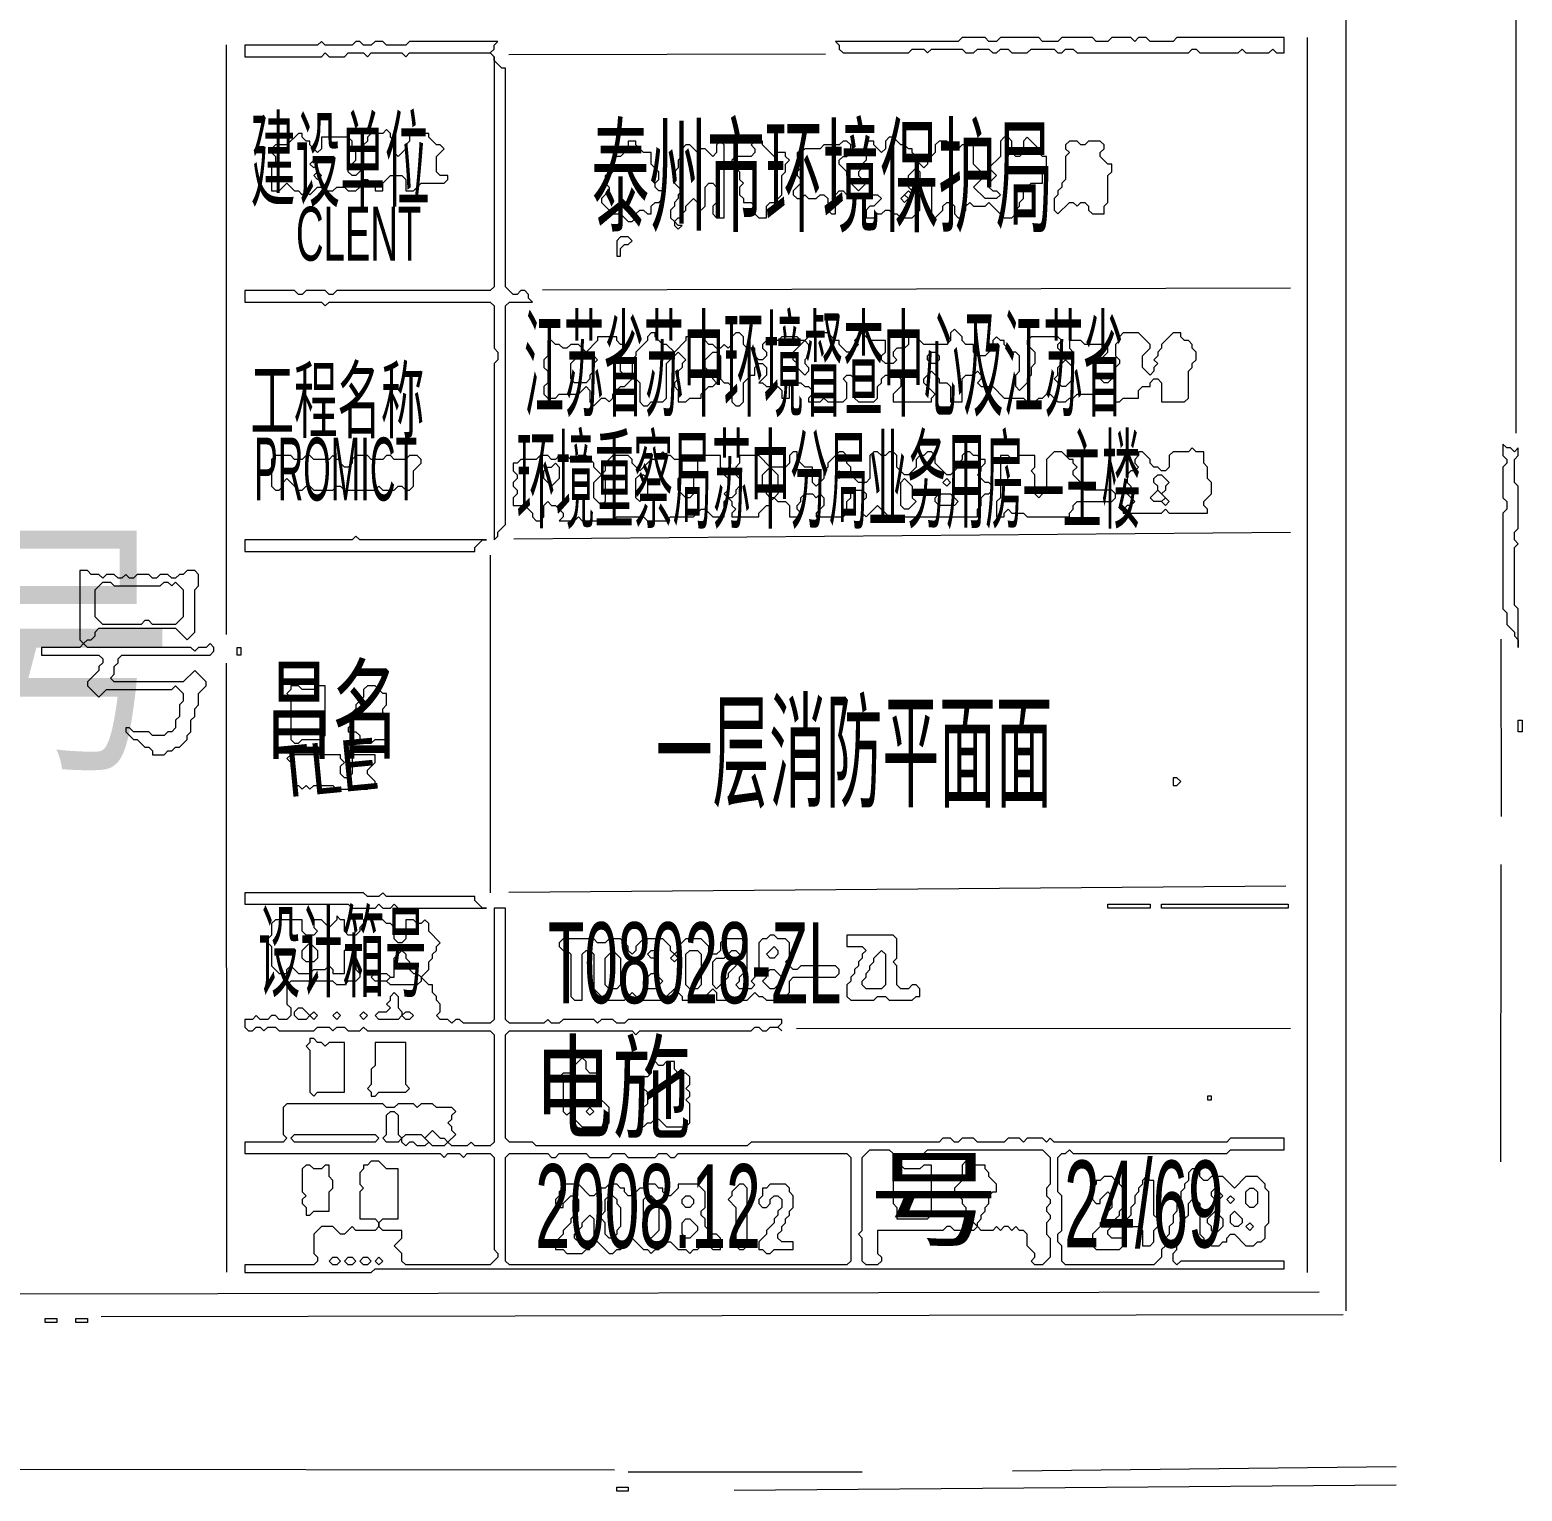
# Model space of a CAD drawing. Extents: x 20 to 3943, y 20 to 2783.
# Drawn here: x 3507 to 3896, y 29 to 410 of the extents above; entities that cross this region are included whole.
import ezdxf

# ---------------------------------------------------------------- set-up
doc = ezdxf.new("R2010")
doc.units = 0
for name, color, linetype, lineweight in [('OCR_TEXT', 6, 'Continuous', 0), ('TRACE_CURVE', 6, 'Continuous', 0), ('TRACE_STRAIGHT', 5, 'Continuous', 0), ('TRACE_TEXT_SYMBOL', 6, 'Continuous', 0)]:
    doc.layers.add(name, color=color, linetype=linetype, lineweight=lineweight)
doc.styles.add('wqy-unicode', font='wqy-unicode.lff')

msp = doc.modelspace()

# ---------------------------------------------------------------- linework, layer by layer
at = {"layer": 'TRACE_CURVE', "color": 6}
for points in [[(3583, 407), (3582, 406), (3563, 406), (3563, 403), (3583, 403), (3584, 404), (3585, 403), (3589, 403), (3590, 404), (3594, 404), (3595, 403), (3596, 404), (3604, 404), (3605, 403), (3606, 404), (3627, 404), (3628, 403), (3628, 343), (3627, 342), (3587, 342), (3586, 341), (3585, 341), (3584, 342), (3579, 342), (3578, 341), (3577, 341), (3576, 342), (3563, 342), (3563, 339), (3583, 339), (3584, 338), (3585, 339), (3627, 339), (3628, 338), (3628, 327), (3629, 326), (3629, 324), (3628, 323), (3628, 277), (3629, 278), (3629, 279), (3631, 281), (3631, 338), (3632, 339), (3638, 339), (3637, 340), (3637, 341), (3636, 342), (3635, 342), (3634, 341), (3633, 341), (3631, 343), (3631, 400), (3630, 400), (3628, 402), (3628, 403), (3627, 404), (3628, 405), (3628, 406), (3629, 407), (3606, 407), (3605, 406), (3600, 406), (3599, 407)], [(3599, 407), (3597, 407), (3596, 406), (3594, 406), (3593, 407), (3592, 407), (3591, 406), (3584, 406), (3583, 407)]]:
    msp.add_lwpolyline(points, dxfattribs=at)
at = {"layer": 'TRACE_STRAIGHT', "color": 5}
for p, q in [((3850, 627), (3850, 76)), ((3894.44, 304.88), (3894.46, 618.63)), ((3558.23, 252.38), (3558.26, 406.12)), ((3840, 408), (3840, 86)), ((3631.88, 403.55), (3714.38, 403.78)), ((3640.62, 342.18), (3835.62, 342.74)), ((3633.12, 277.29), (3835.61, 279)), ((3627, 273), (3627, 185)), ((3890.42, 251.13), (3890.57, 204.87)), ((3558.17, 244.88), (3558.25, 86.12)), ((3890.44, 114.87), (3890.56, 192.38)), ((3631.86, 185.2), (3834.38, 186.78)), ((3706.87, 149.63), (3835.63, 149.72)), ((3345.62, 80.18), (3843.13, 81)), ((3525.62, 74.51), (3849.37, 75.04)), ((3763.12, 34.34), (3863.13, 35.42)), ((3411.87, 34.74), (3659.38, 34.6)), ((3663, 34), (3724, 34)), ((3690.61, 29.25), (3863.14, 30.69))]:
    msp.add_line(p, q, dxfattribs=at)
at = {"layer": 'TRACE_TEXT_SYMBOL', "color": 6}
for points in [[(3750, 408), (3749, 407), (3717, 407), (3718, 406), (3718, 405), (3719, 404), (3736, 404), (3737, 405), (3740, 405), (3741, 404), (3742, 405), (3750, 405), (3751, 404), (3753, 404), (3754, 405), (3757, 405), (3758, 404), (3759, 404), (3760, 405), (3762, 405), (3763, 404), (3767, 404), (3768, 405), (3774, 405), (3775, 404), (3776, 404), (3777, 405), (3779, 405), (3780, 404), (3809, 404), (3810, 405), (3811, 405), (3812, 404), (3822, 404), (3823, 405), (3824, 404), (3830, 404), (3831, 405), (3832, 404), (3834, 404), (3834, 408), (3806, 408), (3805, 407), (3799, 407), (3798, 408), (3796, 408), (3795, 407), (3794, 408), (3789, 408), (3788, 407), (3785, 407), (3784, 408), (3776, 408), (3775, 407), (3771, 407), (3770, 408), (3760, 408), (3759, 407), (3757, 407), (3756, 408)], [(3663, 381), (3663, 379), (3661, 377), (3659, 377), (3659, 373), (3658, 372), (3657, 372), (3657, 370), (3658, 369), (3658, 368), (3656, 366), (3656, 365), (3659, 362), (3661, 362), (3663, 360), (3664, 360), (3665, 361), (3665, 362), (3666, 363), (3667, 363), (3668, 362), (3669, 362), (3669, 364), (3670, 365), (3671, 365), (3672, 366), (3672, 368), (3671, 368), (3670, 369), (3670, 370), (3671, 371), (3671, 373), (3669, 375), (3669, 378), (3667, 378), (3665, 380), (3665, 381)], [(3687, 381), (3686, 380), (3686, 378), (3685, 377), (3683, 379), (3682, 379), (3681, 378), (3679, 380), (3678, 380), (3677, 379), (3677, 377), (3676, 376), (3676, 374), (3675, 373), (3675, 370), (3677, 368), (3676, 367), (3676, 366), (3675, 365), (3675, 364), (3674, 363), (3674, 361), (3675, 360), (3675, 359), (3676, 358), (3677, 359), (3676, 359), (3675, 360), (3676, 361), (3677, 361), (3677, 362), (3678, 363), (3678, 364), (3680, 366), (3681, 365), (3681, 364), (3682, 363), (3683, 364), (3683, 369), (3684, 370), (3685, 370), (3686, 369), (3686, 365), (3685, 364), (3685, 362), (3686, 361), (3688, 361), (3688, 380)], [(3696, 381), (3695, 380), (3696, 379), (3696, 378), (3695, 377), (3691, 377), (3690, 376), (3690, 375), (3692, 373), (3692, 371), (3693, 370), (3692, 369), (3692, 367), (3693, 366), (3693, 365), (3695, 365), (3696, 364), (3696, 362), (3697, 361), (3699, 361), (3699, 364), (3700, 365), (3701, 365), (3703, 367), (3703, 372), (3704, 373), (3704, 375), (3705, 376), (3704, 377), (3704, 378), (3702, 378), (3701, 377), (3698, 380), (3698, 381)], [(3778, 381), (3777, 380), (3777, 379), (3778, 378), (3777, 377), (3777, 371), (3776, 370), (3776, 369), (3775, 368), (3775, 367), (3774, 366), (3774, 363), (3775, 362), (3778, 365), (3779, 365), (3780, 364), (3781, 365), (3782, 365), (3783, 364), (3783, 363), (3784, 362), (3787, 362), (3787, 364), (3788, 365), (3788, 372), (3789, 373), (3789, 375), (3788, 375), (3786, 377), (3786, 378), (3787, 379), (3787, 380), (3786, 381), (3783, 381), (3782, 380), (3781, 380), (3780, 381)], [(3580, 375), (3581, 376), (3582, 375), (3581, 374)], [(3581, 372), (3582, 373), (3583, 372), (3582, 371)], [(3734, 366), (3735, 367), (3736, 366), (3735, 365)], [(3735, 367), (3736, 368), (3737, 367), (3736, 366)], [(3661, 356), (3660, 355), (3660, 351), (3661, 351), (3661, 353), (3662, 354), (3663, 354), (3664, 355), (3663, 356)], [(3709, 329), (3710, 328), (3710, 325), (3709, 324), (3709, 323), (3710, 322), (3710, 321), (3709, 320), (3707, 322), (3707, 323), (3706, 324), (3706, 326)], [(3651, 325), (3652, 326), (3653, 325), (3654, 325), (3655, 324), (3654, 323), (3654, 321), (3653, 320), (3653, 319), (3652, 318), (3649, 318), (3648, 319), (3648, 323), (3650, 325)], [(3685, 326), (3686, 326), (3687, 325), (3687, 319), (3686, 318), (3685, 319), (3685, 320), (3683, 322), (3683, 324)], [(3741, 325), (3742, 326), (3743, 326), (3744, 325), (3744, 324), (3743, 323), (3742, 323), (3741, 324)], [(3777, 324), (3779, 322), (3779, 319), (3777, 317), (3776, 317), (3774, 319), (3775, 320), (3775, 322)], [(3774, 300), (3772, 298), (3772, 291), (3771, 290), (3771, 289), (3770, 288), (3769, 289), (3769, 294), (3768, 295), (3769, 296), (3769, 299), (3765, 299), (3764, 298), (3763, 298), (3762, 299), (3760, 299), (3760, 288), (3759, 287), (3759, 283), (3761, 283), (3761, 284), (3762, 285), (3763, 284), (3766, 284), (3767, 283), (3778, 283), (3778, 284), (3779, 285), (3779, 286), (3780, 287), (3789, 287), (3790, 288), (3790, 289), (3789, 290), (3782, 290), (3781, 291), (3781, 292), (3779, 294), (3779, 295), (3780, 296), (3779, 297), (3779, 298), (3778, 298), (3776, 300)], [(3810, 301), (3809, 300), (3805, 300), (3804, 299), (3804, 296), (3803, 295), (3802, 295), (3801, 296), (3800, 296), (3799, 297), (3799, 298), (3797, 300), (3796, 300), (3796, 299), (3795, 298), (3795, 297), (3796, 296), (3795, 295), (3794, 295), (3793, 294), (3793, 292), (3794, 291), (3794, 290), (3793, 289), (3795, 287), (3794, 286), (3793, 286), (3792, 285), (3792, 284), (3802, 284), (3803, 285), (3804, 284), (3814, 284), (3814, 285), (3813, 286), (3813, 287), (3815, 289), (3815, 292), (3814, 293), (3814, 296), (3813, 297), (3813, 300), (3811, 300)], [(3891, 302), (3891, 299), (3892, 298), (3892, 297), (3891, 296), (3891, 288), (3892, 287), (3892, 285), (3891, 284), (3891, 259), (3892, 258), (3892, 255), (3894, 253), (3894, 252), (3895, 251), (3895, 249), (3895, 259), (3894, 260), (3894, 275), (3895, 276), (3894, 277), (3894, 279), (3895, 280), (3895, 291), (3894, 292), (3894, 298), (3895, 299), (3895, 301), (3894, 300), (3893, 301), (3892, 301)], [(3571, 299), (3570, 298), (3570, 291), (3571, 290), (3572, 290), (3573, 291), (3573, 292), (3574, 293), (3577, 290), (3578, 290), (3579, 291), (3580, 291), (3581, 290), (3586, 290), (3587, 291), (3588, 291), (3589, 290), (3597, 290), (3598, 291), (3599, 290), (3602, 290), (3603, 291), (3604, 291), (3605, 290), (3606, 290), (3607, 291), (3607, 295), (3609, 297), (3609, 298), (3608, 299), (3606, 299), (3605, 298), (3602, 298), (3601, 299), (3600, 299), (3599, 298), (3596, 298), (3595, 299), (3592, 299), (3591, 298), (3591, 297), (3590, 296), (3589, 296), (3588, 297), (3588, 298), (3587, 298), (3586, 299), (3585, 298), (3581, 298), (3580, 299), (3579, 299), (3578, 298), (3576, 298), (3575, 299)], [(3643, 296), (3644, 297), (3645, 296), (3645, 293), (3643, 291), (3641, 293), (3641, 295), (3642, 296)], [(3700, 296), (3702, 294), (3702, 289), (3701, 288), (3700, 288), (3699, 289), (3699, 290), (3698, 291), (3698, 294)], [(3656, 294), (3657, 293), (3657, 287), (3656, 286), (3654, 288), (3654, 292)], [(3665, 293), (3666, 294), (3667, 294), (3668, 293), (3668, 289), (3666, 287), (3665, 288)], [(3717, 294), (3718, 295), (3719, 294), (3718, 293)], [(3734, 292), (3735, 293), (3737, 291), (3737, 288), (3738, 287), (3736, 285), (3735, 285), (3734, 286)], [(3745, 292), (3746, 293), (3747, 292), (3746, 291)], [(3800, 293), (3801, 294), (3802, 294), (3804, 292), (3803, 291), (3803, 290), (3802, 289), (3801, 290), (3801, 291), (3800, 292)], [(3743, 288), (3744, 289), (3747, 289), (3749, 287), (3748, 286), (3744, 286), (3743, 287)], [(3801, 290), (3803, 288), (3802, 287), (3800, 287), (3799, 288)], [(3802, 287), (3803, 288), (3804, 287), (3803, 286)], [(3592, 278), (3591, 277), (3563, 277), (3563, 274), (3623, 274), (3623, 275), (3625, 277), (3626, 277), (3593, 277)], [(3526, 266), (3528, 266), (3529, 265), (3541, 265), (3542, 266), (3543, 266), (3544, 265), (3545, 266), (3547, 264), (3547, 257), (3545, 255), (3539, 255), (3538, 256), (3537, 256), (3536, 255), (3526, 255), (3524, 257), (3524, 264)], [(3561, 249), (3562, 249), (3562, 247), (3561, 247)], [(3575, 239), (3575, 238), (3574, 237), (3575, 236), (3575, 225), (3576, 224), (3577, 224), (3578, 225), (3583, 225), (3584, 226), (3584, 239), (3582, 239), (3581, 238), (3578, 238), (3577, 239)], [(3595, 239), (3594, 238), (3594, 236), (3592, 234), (3592, 233), (3591, 232), (3592, 231), (3591, 230), (3591, 229), (3590, 228), (3590, 227), (3592, 227), (3593, 226), (3593, 225), (3594, 224), (3596, 224), (3597, 225), (3600, 225), (3600, 231), (3599, 232), (3599, 233), (3600, 234), (3600, 237), (3599, 237), (3597, 239)], [(3895, 230), (3896, 230), (3896, 227), (3895, 227)], [(3575, 221), (3574, 220), (3575, 219), (3575, 218), (3576, 217), (3576, 213), (3577, 213), (3578, 212), (3579, 213), (3580, 212), (3581, 213), (3586, 213), (3587, 212), (3595, 212), (3596, 213), (3597, 213), (3597, 214), (3595, 216), (3595, 217), (3597, 219), (3597, 221), (3591, 221), (3591, 216), (3590, 215), (3589, 215), (3588, 216), (3588, 218), (3589, 219), (3588, 220), (3588, 221)], [(3805, 215), (3805, 213), (3806, 213), (3807, 214), (3806, 215)], [(3563, 185), (3563, 182), (3590, 182), (3591, 181), (3597, 181), (3598, 182), (3599, 181), (3601, 181), (3602, 182), (3603, 181), (3626, 181), (3625, 181), (3623, 183), (3623, 184), (3600, 184), (3599, 185), (3598, 184), (3595, 184), (3594, 185)], [(3788, 182), (3799, 182), (3799, 181), (3788, 181)], [(3802, 182), (3835, 182), (3835, 181), (3802, 181)], [(3580, 172), (3582, 170), (3582, 168), (3581, 167), (3579, 167), (3578, 168), (3578, 170)], [(3720, 174), (3720, 171), (3724, 171), (3725, 170), (3724, 169), (3724, 168), (3723, 167), (3723, 166), (3722, 165), (3722, 164), (3721, 163), (3721, 162), (3720, 161), (3720, 158), (3721, 157), (3727, 157), (3728, 158), (3730, 158), (3731, 157), (3737, 157), (3738, 158), (3739, 158), (3739, 160), (3738, 161), (3737, 161), (3736, 160), (3734, 160), (3733, 161), (3733, 166), (3732, 167), (3733, 168), (3733, 173), (3732, 174)], [(3604, 170), (3605, 169), (3605, 168), (3606, 167), (3606, 165), (3607, 164), (3608, 164), (3609, 163), (3609, 162), (3608, 161), (3601, 161), (3600, 162), (3601, 163), (3602, 163), (3602, 168)], [(3659, 170), (3661, 168), (3661, 161), (3660, 160), (3658, 160), (3657, 161), (3657, 168)], [(3668, 169), (3669, 170), (3670, 170), (3671, 169), (3670, 168), (3669, 168)], [(3674, 168), (3675, 169), (3676, 168), (3675, 167)], [(3678, 169), (3679, 170), (3681, 170), (3682, 169), (3682, 161), (3681, 160), (3679, 160), (3678, 161)], [(3690, 170), (3691, 170), (3692, 169), (3692, 168), (3691, 167), (3691, 166), (3689, 164), (3689, 163), (3686, 160), (3685, 161), (3685, 167), (3686, 168), (3688, 168)], [(3701, 171), (3702, 170), (3702, 169), (3701, 168), (3700, 168), (3699, 169)], [(3729, 170), (3730, 169), (3730, 161), (3729, 160), (3725, 160), (3724, 161), (3724, 162), (3725, 163), (3725, 164), (3726, 165), (3726, 166), (3727, 167), (3727, 168)], [(3596, 163), (3597, 164), (3600, 164), (3601, 163), (3600, 162), (3597, 162)], [(3669, 164), (3670, 164), (3672, 162), (3670, 160), (3668, 160), (3667, 161), (3667, 162)], [(3699, 164), (3700, 165), (3701, 165), (3703, 163), (3703, 162), (3701, 160), (3700, 160), (3698, 162), (3699, 163)], [(3601, 158), (3602, 159), (3603, 158), (3603, 155), (3604, 154), (3604, 153), (3603, 152), (3598, 152), (3597, 153), (3598, 154), (3600, 154), (3601, 155), (3600, 156), (3601, 157)], [(3576, 154), (3577, 155), (3578, 155), (3580, 153), (3579, 152), (3577, 152), (3576, 153)], [(3580, 153), (3581, 154), (3582, 153), (3581, 152)], [(3586, 153), (3587, 154), (3588, 153), (3587, 152)], [(3593, 153), (3594, 154), (3595, 153), (3594, 152)], [(3604, 153), (3605, 154), (3606, 154), (3607, 153), (3606, 152), (3605, 152)], [(3580, 147), (3580, 146), (3579, 145), (3580, 144), (3580, 133), (3581, 132), (3582, 133), (3589, 133), (3589, 146), (3585, 146), (3584, 145), (3583, 146), (3582, 146), (3581, 147)], [(3597, 146), (3597, 140), (3596, 139), (3596, 135), (3595, 134), (3596, 133), (3596, 132), (3597, 132), (3598, 133), (3605, 133), (3606, 134), (3605, 135), (3605, 146)], [(3651, 142), (3649, 140), (3649, 139), (3648, 138), (3646, 138), (3645, 137), (3646, 136), (3646, 128), (3647, 127), (3648, 128), (3649, 127), (3649, 126), (3651, 124), (3657, 124), (3658, 125), (3658, 129), (3655, 132), (3655, 133), (3656, 134), (3656, 137), (3655, 138), (3653, 138), (3652, 139), (3652, 141)], [(3669, 141), (3669, 138), (3668, 137), (3667, 137), (3667, 134), (3668, 133), (3668, 130), (3667, 129), (3667, 128), (3666, 127), (3666, 125), (3667, 124), (3668, 125), (3669, 125), (3670, 126), (3671, 126), (3673, 124), (3678, 124), (3679, 125), (3679, 130), (3678, 131), (3679, 132), (3679, 133), (3678, 134), (3679, 135), (3679, 137), (3678, 138), (3676, 138), (3675, 139), (3675, 141), (3673, 141), (3672, 140), (3671, 140), (3670, 141)], [(3652, 128), (3653, 129), (3654, 128), (3653, 127)], [(3814, 132), (3814, 131), (3815, 131), (3815, 132)], [(3600, 127), (3601, 128), (3602, 128), (3603, 127), (3603, 122), (3604, 121), (3603, 120), (3600, 120), (3599, 121), (3600, 122)], [(3575, 121), (3576, 122), (3597, 122), (3598, 121), (3597, 120), (3576, 120)], [(3604, 121), (3605, 122), (3609, 122), (3611, 120), (3610, 119), (3608, 119), (3607, 120), (3606, 120), (3605, 119), (3604, 120)], [(3612, 123), (3614, 121), (3615, 121), (3616, 120), (3615, 119), (3612, 119), (3610, 121)], [(3631, 116), (3632, 117), (3642, 117), (3643, 116), (3644, 116), (3645, 117), (3652, 117), (3653, 116), (3658, 116), (3659, 117), (3662, 117), (3663, 116), (3670, 116), (3671, 117), (3673, 117), (3674, 116), (3675, 116), (3676, 117), (3720, 117), (3721, 116), (3721, 89), (3720, 88), (3632, 88), (3631, 89)], [(3579, 114), (3578, 113), (3578, 107), (3579, 106), (3578, 105), (3578, 104), (3579, 103), (3579, 101), (3580, 101), (3581, 102), (3585, 102), (3585, 107), (3586, 108), (3586, 110), (3585, 111), (3585, 114), (3584, 114), (3583, 113), (3581, 113), (3580, 114)], [(3733, 114), (3732, 113), (3732, 104), (3733, 103), (3733, 100), (3741, 100), (3742, 101), (3742, 114), (3740, 114), (3739, 113), (3735, 113), (3734, 114)], [(3692, 109), (3690, 107), (3690, 106), (3689, 105), (3691, 103), (3691, 93), (3692, 92), (3693, 92), (3694, 93), (3694, 108), (3693, 109)], [(3700, 109), (3699, 108), (3698, 108), (3698, 106), (3697, 105), (3697, 104), (3698, 103), (3699, 103), (3700, 104), (3700, 105), (3701, 106), (3702, 106), (3703, 105), (3703, 103), (3702, 102), (3702, 101), (3701, 100), (3701, 99), (3699, 97), (3699, 96), (3697, 94), (3697, 92), (3698, 92), (3699, 91), (3700, 91), (3701, 92), (3706, 92), (3706, 94), (3703, 94), (3702, 95), (3702, 96), (3703, 97), (3703, 98), (3704, 99), (3704, 100), (3705, 101), (3705, 102), (3706, 103), (3706, 106), (3705, 107), (3705, 108), (3704, 109)], [(3787, 111), (3786, 110), (3785, 110), (3785, 109), (3784, 108), (3784, 105), (3785, 104), (3786, 104), (3786, 105), (3788, 107), (3789, 106), (3789, 103), (3787, 101), (3787, 100), (3786, 99), (3786, 98), (3784, 96), (3784, 93), (3785, 92), (3791, 92), (3792, 93), (3792, 95), (3789, 95), (3788, 96), (3788, 97), (3790, 99), (3790, 100), (3791, 101), (3791, 102), (3792, 103), (3792, 108), (3791, 109), (3791, 110), (3790, 110), (3789, 111)], [(3798, 111), (3797, 110), (3797, 109), (3796, 108), (3796, 107), (3795, 106), (3795, 104), (3794, 103), (3794, 101), (3793, 100), (3793, 98), (3796, 98), (3797, 97), (3797, 93), (3799, 93), (3800, 94), (3800, 97), (3802, 99), (3802, 100), (3801, 100), (3800, 101), (3800, 110), (3799, 110)], [(3657, 105), (3658, 106), (3659, 106), (3660, 105), (3660, 104), (3661, 103), (3661, 98), (3660, 97), (3660, 96), (3659, 95), (3658, 95), (3657, 96), (3657, 99), (3656, 100), (3656, 101), (3657, 102)], [(3667, 105), (3668, 106), (3669, 106), (3671, 104), (3671, 97), (3669, 95), (3668, 95), (3667, 96)], [(3677, 105), (3678, 106), (3679, 106), (3680, 105), (3680, 104), (3679, 103), (3678, 103), (3677, 104)], [(3815, 107), (3816, 108), (3818, 106), (3817, 105), (3816, 105), (3815, 106)], [(3819, 105), (3820, 106), (3821, 105), (3820, 104)], [(3824, 107), (3825, 108), (3826, 108), (3827, 107), (3827, 104), (3826, 103), (3825, 103), (3824, 104)], [(3816, 102), (3818, 100), (3818, 98), (3816, 96), (3815, 97), (3815, 98), (3814, 99), (3814, 100)], [(3820, 101), (3821, 102), (3823, 100), (3823, 99), (3822, 98), (3821, 98), (3820, 99)], [(3653, 101), (3654, 100), (3654, 95), (3653, 94), (3650, 94), (3649, 95), (3649, 96), (3651, 98), (3651, 99)], [(3677, 99), (3678, 100), (3679, 100), (3681, 98), (3681, 97), (3679, 95), (3678, 95), (3677, 96)], [(3824, 98), (3825, 99), (3826, 98), (3825, 97)], [(3585, 89), (3586, 90), (3587, 90), (3588, 89), (3587, 88), (3586, 88)], [(3589, 89), (3590, 90), (3591, 90), (3592, 89), (3591, 88), (3590, 88)], [(3593, 89), (3594, 90), (3595, 90), (3596, 89), (3595, 88), (3594, 88)], [(3597, 89), (3598, 90), (3599, 89), (3598, 88)], [(3511, 74), (3514, 74), (3514, 73), (3511, 73)], [(3519, 74), (3522, 74), (3522, 73), (3519, 73)], [(3660, 30), (3663, 30), (3663, 29), (3660, 29)]]:
    msp.add_lwpolyline(points, close=True, dxfattribs=at)
for points in [[(3600, 384), (3599, 383), (3596, 383), (3595, 382), (3595, 381), (3594, 380), (3594, 374), (3592, 372), (3591, 372), (3590, 373), (3590, 374), (3592, 376), (3592, 378), (3591, 379), (3591, 381), (3590, 382), (3583, 382), (3583, 379), (3582, 378), (3580, 380), (3580, 381), (3579, 381), (3578, 382), (3578, 383), (3577, 383), (3574, 380), (3571, 380), (3570, 379), (3570, 378), (3571, 377), (3571, 375), (3570, 374), (3570, 368), (3572, 368), (3574, 370), (3576, 368), (3577, 368), (3578, 367), (3579, 368), (3580, 367), (3582, 369), (3583, 369), (3584, 368), (3586, 368), (3587, 369), (3589, 369), (3590, 368), (3592, 368), (3593, 369), (3593, 370), (3594, 371), (3595, 371), (3597, 369), (3597, 368), (3599, 368), (3599, 370), (3601, 372), (3604, 372), (3605, 371), (3605, 368), (3607, 368), (3609, 370), (3615, 370), (3616, 371)], [(3616, 371), (3616, 372), (3614, 372), (3613, 373), (3613, 377), (3615, 379), (3614, 380), (3613, 380), (3611, 382), (3611, 383), (3609, 383), (3608, 384), (3607, 384), (3606, 383), (3606, 381), (3605, 380), (3605, 379), (3603, 377), (3602, 378), (3602, 381), (3601, 382), (3601, 383), (3600, 384)], [(3731, 382), (3730, 381), (3730, 379), (3729, 378), (3727, 380), (3727, 381), (3725, 381), (3725, 376), (3724, 375), (3724, 374), (3723, 373), (3723, 372), (3725, 370), (3723, 368), (3721, 370), (3721, 371), (3720, 372), (3720, 373), (3718, 375), (3718, 376), (3719, 377), (3720, 377), (3721, 378), (3721, 380), (3720, 381), (3719, 381), (3718, 380), (3714, 380), (3713, 379), (3709, 379), (3708, 378), (3707, 378), (3707, 377), (3708, 376), (3708, 374), (3707, 373), (3707, 372), (3708, 371), (3708, 370), (3706, 368), (3706, 367), (3707, 366), (3708, 366), (3709, 367), (3710, 366), (3712, 366), (3713, 367), (3714, 367), (3715, 366), (3715, 363), (3716, 362), (3717, 362), (3717, 367), (3718, 368), (3719, 368), (3720, 367), (3722, 367), (3723, 366), (3725, 366), (3726, 367), (3728, 367), (3729, 366), (3727, 364), (3726, 364)], [(3726, 364), (3725, 363), (3725, 361), (3727, 361), (3728, 362), (3729, 362), (3730, 363), (3731, 363), (3732, 362), (3733, 362), (3734, 361), (3737, 361), (3739, 363), (3739, 367), (3738, 368), (3737, 368), (3736, 369), (3736, 372), (3738, 374), (3739, 373), (3739, 371), (3741, 371), (3742, 370), (3742, 362), (3743, 361), (3745, 363), (3745, 364), (3746, 365), (3747, 365), (3748, 364), (3748, 362), (3749, 361), (3750, 361), (3750, 362), (3751, 363), (3751, 364), (3752, 365), (3753, 364), (3756, 364), (3757, 365), (3761, 361), (3763, 361), (3764, 362), (3764, 363), (3765, 364), (3765, 365), (3766, 366), (3766, 368), (3768, 370), (3771, 370), (3771, 373), (3772, 374), (3772, 377), (3771, 377), (3770, 378), (3770, 379), (3767, 382), (3766, 381), (3766, 378), (3765, 377), (3764, 377), (3763, 378), (3763, 381), (3762, 382)], [(3762, 382), (3761, 382), (3760, 381), (3760, 377), (3757, 374), (3759, 372), (3757, 370), (3757, 369), (3758, 368), (3759, 368), (3760, 367), (3759, 366), (3756, 366), (3753, 369), (3755, 371), (3755, 373), (3753, 375), (3753, 380), (3750, 380), (3749, 379), (3748, 380), (3747, 380), (3746, 381), (3744, 381), (3743, 380), (3743, 378), (3741, 376), (3741, 375), (3740, 374), (3738, 376), (3738, 377), (3737, 378), (3737, 379), (3736, 379), (3735, 380), (3734, 380), (3732, 382), (3731, 382)], [(3682, 331), (3681, 330), (3678, 330), (3678, 329), (3675, 326), (3673, 328), (3672, 328), (3670, 330), (3670, 331), (3669, 331), (3668, 330), (3668, 329), (3665, 326), (3665, 325), (3664, 324), (3664, 320), (3663, 319), (3661, 321), (3661, 325), (3662, 326), (3662, 328), (3661, 328), (3660, 329), (3660, 330), (3655, 330), (3655, 329), (3652, 326), (3650, 328), (3648, 328), (3647, 327), (3646, 327), (3645, 328), (3644, 328), (3643, 329), (3642, 329), (3642, 325), (3641, 324), (3641, 322), (3642, 321), (3642, 318), (3641, 317), (3641, 315), (3642, 314), (3644, 314), (3645, 315), (3650, 315), (3652, 317), (3653, 316), (3653, 313), (3654, 312), (3656, 314), (3657, 314), (3658, 313), (3659, 314), (3659, 315), (3661, 317), (3662, 317), (3664, 319), (3665, 319), (3666, 318), (3666, 313), (3667, 312), (3668, 312), (3669, 313)], [(3748, 332), (3747, 331), (3747, 329), (3746, 328), (3740, 328), (3738, 330), (3738, 331), (3736, 331), (3736, 328), (3735, 327), (3733, 327), (3732, 326), (3732, 325), (3733, 324), (3732, 323), (3730, 323), (3729, 324), (3729, 325), (3730, 326), (3730, 329), (3726, 329), (3724, 331), (3722, 329), (3723, 328), (3721, 326), (3720, 326), (3718, 328), (3718, 329), (3717, 329), (3715, 331), (3714, 331), (3713, 330), (3712, 330), (3711, 331), (3709, 329), (3708, 329), (3707, 330), (3703, 330), (3702, 329), (3699, 329), (3698, 328), (3698, 327), (3699, 326), (3699, 325), (3698, 324), (3697, 324), (3696, 325), (3696, 327), (3694, 327), (3693, 328), (3693, 330), (3692, 331), (3691, 331), (3690, 330), (3690, 328), (3689, 327), (3688, 328), (3687, 327), (3686, 327), (3685, 328), (3684, 328), (3683, 329), (3683, 330), (3682, 331)], [(3767, 318), (3765, 316), (3764, 317), (3764, 320), (3765, 321), (3765, 325), (3764, 326), (3763, 326), (3761, 328), (3761, 329), (3760, 329), (3759, 330), (3758, 329), (3758, 327), (3756, 325), (3754, 325), (3753, 326), (3753, 328), (3751, 328), (3750, 329), (3750, 330), (3748, 332)], [(3809, 314), (3809, 321), (3810, 322), (3810, 323), (3811, 324), (3811, 326), (3810, 327), (3810, 328), (3809, 329), (3808, 329), (3807, 330), (3807, 331), (3805, 331), (3802, 328), (3802, 327), (3801, 326), (3801, 325), (3800, 324), (3801, 323), (3800, 322), (3800, 321), (3799, 320), (3797, 322), (3797, 325), (3799, 327), (3799, 328), (3796, 331), (3792, 331), (3791, 330), (3791, 329), (3790, 328), (3790, 325), (3791, 324), (3791, 323), (3790, 322), (3790, 320), (3788, 318), (3787, 318), (3785, 320), (3785, 323), (3788, 326), (3788, 327), (3787, 328), (3782, 328), (3781, 329), (3778, 329), (3778, 327), (3779, 326), (3777, 324), (3776, 325), (3776, 326), (3775, 327), (3775, 328), (3776, 329), (3775, 330), (3768, 330), (3767, 329), (3767, 328), (3769, 326), (3769, 323), (3768, 322), (3768, 320), (3767, 319), (3767, 318)], [(3669, 313), (3672, 313), (3673, 314), (3673, 323), (3676, 326), (3678, 324), (3677, 323), (3677, 322), (3676, 321), (3676, 319), (3675, 318), (3675, 317), (3676, 316), (3676, 313), (3678, 313), (3679, 314), (3682, 314), (3682, 315), (3684, 317), (3685, 317), (3687, 319), (3688, 318), (3689, 318), (3690, 317), (3690, 313), (3691, 312), (3692, 312), (3693, 313), (3693, 318), (3695, 320), (3696, 320), (3696, 322), (3697, 323), (3698, 323), (3699, 322), (3699, 320), (3697, 318), (3698, 318), (3699, 317), (3702, 317), (3703, 316), (3703, 314), (3705, 314), (3705, 317), (3706, 318), (3708, 318), (3709, 317), (3710, 317), (3711, 316), (3711, 315), (3710, 314), (3710, 313), (3713, 313), (3714, 314), (3715, 313), (3719, 313), (3720, 314), (3720, 318), (3719, 319), (3720, 320), (3721, 320), (3722, 319), (3722, 314), (3723, 313)], [(3723, 313), (3727, 313), (3728, 314), (3728, 317), (3729, 318), (3729, 319), (3730, 320), (3733, 320), (3734, 319), (3734, 317), (3732, 315), (3732, 313), (3742, 313), (3742, 314), (3743, 315), (3740, 318), (3740, 319), (3742, 321), (3744, 319), (3744, 318), (3746, 318), (3747, 317), (3747, 313), (3750, 313), (3750, 319), (3751, 320), (3753, 320), (3754, 321), (3755, 320), (3755, 319), (3754, 318), (3755, 317), (3758, 317), (3761, 314), (3766, 314), (3767, 313), (3769, 313), (3770, 314), (3771, 314), (3772, 315), (3773, 315), (3775, 313), (3777, 313), (3778, 314), (3779, 314), (3780, 315), (3784, 315), (3785, 316), (3789, 316), (3790, 315), (3790, 313), (3791, 313), (3792, 314), (3796, 314), (3796, 316), (3797, 317), (3799, 317), (3799, 318), (3800, 319), (3801, 319), (3802, 318), (3802, 313), (3808, 313), (3809, 314)], [(3672, 300), (3670, 298), (3669, 298), (3666, 295), (3664, 297), (3664, 298), (3663, 299), (3659, 299), (3657, 297), (3657, 295), (3656, 294), (3654, 296), (3654, 297), (3652, 299), (3650, 299), (3649, 298), (3648, 298), (3647, 299), (3645, 299), (3644, 298), (3643, 298), (3642, 299), (3640, 299), (3639, 298), (3635, 298), (3634, 297), (3633, 297), (3633, 295), (3634, 294), (3634, 293), (3633, 292), (3633, 291), (3634, 290), (3634, 289), (3633, 288), (3633, 286), (3636, 286), (3638, 284), (3638, 283), (3639, 282), (3640, 282), (3641, 283), (3641, 286), (3642, 287), (3643, 286), (3644, 286), (3646, 284), (3646, 283), (3645, 282), (3649, 282), (3650, 283), (3651, 282), (3659, 282), (3660, 283), (3667, 283), (3668, 282), (3673, 282), (3674, 283), (3680, 283), (3682, 285), (3683, 285), (3685, 283), (3688, 283), (3688, 287)], [(3689, 288), (3688, 289), (3689, 290), (3689, 293), (3688, 294), (3688, 295), (3687, 296), (3687, 299), (3681, 299), (3681, 294), (3680, 293), (3680, 289), (3679, 288), (3678, 288), (3676, 290), (3676, 293), (3677, 294), (3677, 298), (3675, 298), (3674, 299), (3673, 299), (3672, 300)], [(3688, 287), (3689, 288), (3690, 287), (3690, 286), (3691, 285), (3690, 284), (3690, 283), (3697, 283), (3697, 284), (3699, 286), (3700, 286), (3700, 287), (3701, 288), (3702, 287), (3704, 287), (3705, 286), (3705, 283), (3708, 283), (3708, 284), (3707, 285), (3707, 286), (3708, 287), (3708, 288), (3709, 289), (3711, 289), (3712, 288), (3713, 289), (3714, 288), (3714, 286), (3712, 284), (3712, 283), (3719, 283), (3720, 284), (3720, 287), (3721, 288), (3721, 289), (3722, 290), (3724, 290), (3725, 289), (3725, 288), (3724, 287), (3724, 284), (3725, 283), (3728, 286), (3731, 283), (3754, 283), (3754, 285), (3755, 286), (3755, 288), (3756, 289), (3757, 289), (3758, 290), (3758, 291), (3757, 292), (3756, 292), (3754, 294), (3755, 295), (3755, 296), (3756, 297), (3756, 298), (3755, 298), (3754, 299), (3753, 299), (3752, 300)], [(3752, 300), (3751, 300), (3750, 299), (3750, 298), (3749, 297), (3749, 296), (3747, 294), (3746, 294), (3743, 297), (3743, 299), (3742, 300), (3741, 300), (3740, 299), (3739, 299), (3738, 298), (3738, 296), (3736, 294), (3735, 294), (3733, 296), (3733, 299), (3732, 300), (3731, 300), (3730, 299), (3729, 299), (3728, 300), (3727, 300), (3726, 299), (3726, 293), (3725, 292), (3723, 292), (3722, 293), (3722, 294), (3721, 295), (3721, 296), (3720, 297), (3720, 299), (3719, 300), (3718, 300), (3715, 297), (3715, 296), (3714, 295), (3714, 293), (3712, 291), (3711, 292), (3711, 296), (3709, 296), (3707, 298), (3707, 300), (3706, 300), (3705, 299), (3705, 297), (3704, 296), (3700, 296), (3697, 299), (3692, 299), (3692, 297), (3691, 296), (3691, 294), (3692, 293), (3692, 291), (3691, 290), (3691, 289), (3690, 288), (3689, 288)], [(3520, 269), (3520, 251), (3521, 250), (3520, 249), (3510, 249), (3510, 247), (3525, 247), (3526, 246), (3526, 245), (3525, 244), (3525, 243), (3522, 240), (3522, 239), (3525, 236), (3527, 238), (3544, 238), (3545, 239), (3547, 237), (3547, 235), (3546, 234), (3546, 231), (3545, 230), (3545, 228), (3544, 227), (3543, 227), (3542, 226), (3539, 226), (3538, 227), (3534, 227), (3533, 228), (3532, 228), (3532, 227), (3534, 225), (3535, 225), (3537, 223), (3538, 223), (3539, 222), (3539, 221), (3542, 221), (3543, 222), (3544, 222), (3545, 223), (3546, 223), (3548, 225), (3548, 226), (3549, 227), (3549, 230), (3550, 231), (3550, 233), (3551, 234), (3551, 237), (3553, 239), (3553, 240), (3550, 243), (3547, 240), (3529, 240), (3528, 241), (3529, 242), (3529, 244), (3530, 245), (3530, 246), (3531, 247), (3554, 247), (3555, 248)], [(3555, 248), (3555, 249), (3554, 250), (3553, 249), (3551, 249), (3550, 248), (3549, 249), (3522, 249), (3521, 250), (3522, 251), (3523, 251), (3524, 252), (3524, 253), (3525, 254), (3545, 254), (3548, 251), (3550, 253), (3550, 264), (3551, 265), (3551, 268), (3550, 269), (3548, 269), (3547, 268), (3546, 268), (3545, 267), (3544, 267), (3543, 268), (3541, 268), (3540, 267), (3539, 267), (3538, 268), (3535, 268), (3534, 267), (3533, 267), (3532, 268), (3531, 267), (3530, 267), (3529, 268), (3527, 268), (3526, 267), (3525, 268), (3523, 268), (3522, 269), (3520, 269)], [(3628, 181), (3628, 152), (3627, 151), (3620, 151), (3619, 152), (3618, 152), (3617, 151), (3616, 152), (3614, 152), (3613, 153), (3614, 154), (3614, 156), (3613, 157), (3613, 158), (3612, 159), (3612, 161), (3611, 161), (3609, 163), (3611, 165), (3611, 167), (3612, 168), (3612, 169), (3613, 170), (3613, 171), (3614, 172), (3611, 175), (3611, 177), (3610, 178), (3609, 177), (3608, 177), (3607, 178), (3605, 178), (3605, 173), (3604, 172), (3603, 172), (3602, 173), (3602, 176), (3601, 177), (3600, 177), (3599, 178), (3594, 178), (3594, 177), (3593, 176), (3593, 175), (3592, 174), (3590, 174), (3589, 175), (3589, 178), (3588, 178), (3587, 179), (3587, 178), (3585, 176), (3583, 178), (3581, 178), (3581, 176), (3582, 175), (3581, 174), (3579, 174), (3578, 175), (3578, 178), (3571, 178), (3570, 177), (3570, 174), (3569, 173)], [(3638, 120), (3632, 120), (3631, 121), (3631, 148), (3632, 149), (3664, 149), (3665, 148), (3666, 149), (3695, 149), (3696, 150), (3697, 150), (3698, 149), (3699, 149), (3700, 150), (3702, 150), (3703, 149), (3702, 150), (3703, 151), (3703, 152), (3663, 152), (3662, 151), (3660, 151), (3659, 152), (3656, 152), (3655, 151), (3654, 152), (3646, 152), (3645, 151), (3643, 151), (3642, 152), (3641, 151), (3632, 151), (3631, 152), (3631, 181), (3628, 181)], [(3569, 173), (3569, 172), (3570, 171), (3570, 166), (3572, 164), (3574, 164), (3574, 165), (3575, 166), (3577, 164), (3580, 164), (3581, 165), (3584, 165), (3585, 166), (3586, 165), (3586, 164), (3589, 164), (3589, 170), (3590, 171), (3591, 171), (3592, 170), (3592, 165), (3593, 164), (3593, 163), (3592, 162), (3590, 162), (3589, 161), (3587, 161), (3586, 162), (3575, 162), (3574, 161), (3574, 156), (3575, 155), (3575, 153), (3574, 152), (3572, 152), (3571, 153), (3570, 153), (3569, 152), (3567, 152), (3566, 153), (3565, 152), (3563, 152), (3563, 150), (3564, 149), (3565, 149), (3566, 150), (3567, 150), (3568, 149), (3569, 150), (3571, 150), (3572, 149), (3581, 149), (3582, 150), (3585, 150), (3586, 149), (3587, 150), (3589, 150), (3590, 149), (3593, 149), (3594, 150), (3595, 149), (3627, 149), (3628, 148), (3628, 120)], [(3700, 174), (3699, 173), (3698, 173), (3697, 172), (3697, 165), (3696, 164), (3696, 163), (3695, 162), (3696, 161), (3695, 160), (3692, 160), (3691, 161), (3692, 162), (3692, 163), (3694, 165), (3694, 172), (3693, 173), (3688, 173), (3687, 172), (3687, 170), (3686, 169), (3685, 169), (3684, 170), (3684, 171), (3682, 173), (3678, 173), (3676, 171), (3676, 170), (3675, 169), (3674, 170), (3674, 171), (3672, 173), (3667, 173), (3665, 171), (3665, 170), (3664, 169), (3663, 170), (3663, 171), (3661, 173), (3658, 173), (3657, 172), (3655, 172), (3654, 173), (3646, 173), (3645, 172), (3645, 171), (3646, 170), (3647, 170), (3648, 169), (3648, 158), (3649, 157), (3651, 157), (3651, 169), (3652, 170), (3653, 170), (3654, 169), (3654, 160), (3657, 157), (3662, 157), (3664, 159), (3666, 157), (3673, 157), (3673, 158), (3675, 160)], [(3675, 160), (3677, 158), (3677, 157), (3682, 157), (3685, 160), (3686, 159), (3686, 157), (3694, 157), (3696, 159), (3697, 158), (3698, 158), (3699, 157), (3703, 157), (3705, 159), (3705, 162), (3706, 163), (3717, 163), (3718, 164), (3718, 165), (3717, 166), (3708, 166), (3707, 165), (3706, 165), (3704, 167), (3705, 168), (3705, 172), (3704, 173), (3702, 173), (3701, 174), (3700, 174)], [(3628, 120), (3627, 119), (3623, 119), (3622, 120), (3621, 119), (3617, 119), (3616, 120), (3618, 122), (3617, 123), (3617, 124), (3616, 125), (3617, 126), (3617, 127), (3618, 128), (3617, 129), (3613, 129), (3612, 130), (3609, 130), (3608, 129), (3607, 130), (3603, 130), (3602, 129), (3600, 129), (3599, 130), (3574, 130), (3573, 129), (3573, 122), (3574, 121), (3573, 120), (3563, 120), (3563, 117), (3614, 117), (3615, 116), (3616, 117), (3619, 117), (3620, 116), (3621, 117), (3627, 117), (3628, 116), (3628, 92), (3629, 91), (3629, 90), (3627, 88), (3605, 88), (3604, 89), (3604, 91), (3602, 93), (3604, 95), (3604, 97), (3599, 97), (3598, 98), (3598, 99), (3599, 100), (3603, 100), (3603, 113), (3600, 113), (3598, 115), (3596, 115), (3595, 114), (3594, 114), (3594, 113), (3593, 112), (3593, 109), (3594, 108)], [(3818, 111), (3815, 111), (3814, 110), (3813, 110), (3812, 111), (3812, 113), (3810, 113), (3809, 112), (3809, 110), (3808, 109), (3808, 108), (3807, 107), (3807, 105), (3806, 104), (3806, 102), (3805, 101), (3805, 99), (3804, 98), (3804, 96), (3803, 95), (3803, 93), (3802, 92), (3802, 90), (3800, 88), (3777, 88), (3776, 89), (3776, 93), (3775, 94), (3775, 96), (3776, 97), (3776, 106), (3775, 107), (3775, 116), (3776, 117), (3777, 117), (3778, 118), (3779, 117), (3819, 117), (3820, 118), (3834, 118), (3834, 121), (3820, 121), (3819, 120), (3774, 120), (3773, 121), (3772, 120), (3771, 121), (3767, 121), (3766, 120), (3765, 121), (3762, 121), (3761, 120), (3754, 120), (3753, 121), (3750, 121), (3749, 120), (3748, 120), (3747, 121), (3745, 121), (3744, 120), (3695, 120), (3694, 119), (3639, 119), (3638, 120)], [(3752, 101), (3752, 100), (3754, 98), (3753, 97), (3748, 97), (3747, 98), (3746, 98), (3745, 97), (3728, 97), (3728, 91), (3729, 90), (3729, 89), (3728, 88), (3725, 88), (3724, 89), (3724, 95), (3723, 96), (3724, 97), (3724, 116), (3726, 118)], [(3726, 118), (3731, 118), (3732, 117), (3740, 117), (3741, 118), (3771, 118), (3773, 116), (3773, 109), (3772, 108), (3772, 106), (3773, 105), (3773, 104), (3772, 103), (3772, 102), (3773, 101), (3773, 100), (3772, 99), (3772, 96), (3773, 95), (3773, 90), (3771, 88), (3769, 88), (3768, 89), (3769, 90), (3769, 91), (3767, 93), (3767, 96), (3766, 97), (3765, 97), (3764, 98), (3763, 97), (3762, 98), (3761, 98), (3760, 97), (3759, 98), (3758, 97), (3755, 97), (3754, 98), (3754, 99), (3755, 100), (3755, 101), (3756, 102), (3756, 103), (3757, 104), (3757, 106), (3758, 107), (3759, 107), (3759, 109), (3757, 111), (3757, 112), (3756, 113), (3756, 114), (3753, 114), (3752, 115), (3751, 115), (3750, 114), (3750, 110), (3748, 108), (3748, 107), (3750, 105), (3750, 104), (3751, 103), (3751, 102), (3752, 101)], [(3594, 108), (3593, 107), (3593, 100), (3597, 100), (3598, 99), (3598, 98), (3597, 97), (3592, 97), (3591, 98), (3589, 96), (3588, 96), (3586, 98), (3583, 98), (3581, 96), (3581, 91), (3582, 90), (3582, 89), (3581, 88), (3563, 88), (3563, 86), (3596, 86), (3597, 87), (3834, 87), (3834, 89), (3807, 89), (3806, 88), (3805, 89), (3805, 91), (3806, 92), (3806, 94), (3807, 95), (3807, 97), (3808, 98), (3808, 100), (3809, 101), (3809, 104), (3810, 105), (3811, 105), (3812, 104), (3812, 96), (3813, 95), (3813, 94), (3814, 94), (3815, 93), (3817, 93), (3818, 94), (3819, 94), (3819, 95), (3820, 96), (3821, 96), (3824, 93), (3826, 93), (3827, 94), (3828, 94), (3829, 95), (3829, 98), (3830, 99), (3830, 107), (3829, 108), (3829, 109), (3827, 111), (3824, 111), (3821, 108), (3818, 111)], [(3646, 109), (3646, 108), (3645, 107), (3645, 106), (3644, 105), (3644, 104), (3645, 103), (3646, 103), (3646, 104), (3648, 106), (3649, 106), (3650, 105), (3650, 102), (3648, 100), (3648, 99), (3646, 97), (3646, 96), (3644, 94), (3644, 92), (3646, 92), (3647, 91), (3651, 91), (3652, 92), (3653, 92), (3653, 94), (3654, 95), (3658, 91), (3659, 91), (3660, 92), (3661, 92), (3662, 93), (3662, 94), (3663, 95), (3664, 95), (3667, 92), (3668, 92), (3669, 91), (3670, 92), (3671, 92), (3673, 94), (3674, 94), (3676, 92), (3678, 92), (3679, 91), (3680, 92), (3681, 92), (3683, 94), (3685, 92), (3687, 92), (3687, 95), (3686, 96), (3685, 96), (3683, 98), (3683, 100), (3682, 101), (3682, 102), (3683, 103), (3683, 107), (3681, 109), (3676, 109), (3676, 108), (3674, 106), (3673, 106), (3672, 107)], [(3672, 107), (3672, 108), (3671, 108), (3670, 109), (3668, 109), (3667, 108), (3666, 108), (3664, 106), (3663, 106), (3662, 107), (3662, 108), (3661, 108), (3660, 109), (3658, 109), (3657, 108), (3656, 108), (3654, 106), (3653, 106), (3650, 109), (3646, 109)]]:
    msp.add_lwpolyline(points, dxfattribs=at)

# ---------------------------------------------------------------- texts
at = {"layer": 'OCR_TEXT', "color": 6, "style": 'wqy-unicode'}
for s, height, width, p in [('建设单位', 20.28, 0.421648, (3564.55, 366.08)), ('泰州市环境保护局', 24.18, 0.456357, (3653.42, 359.86)), ('CLENT', 14.04, 0.530918, (3576.37, 349.82)), ('江苏省苏中环境督查中心及江苏省', 22.62, 0.337442, (3635.83, 311.55)), ('工程名称', 16.38, 0.50708, (3564.53, 305.29)), ('PROMICT', 16.38, 0.42007, (3565.49, 287.29)), ('环境重察局苏中分局业务用房—主楼', 21.06, 0.354407, (3633.88, 282.23)), ('水流、信号', 52.26, 0.792069, (3262.99, 222.51)), ('昌名', 21.06, 0.609752, (3568.38, 222.23)), ('一层消防平面面', 24.18, 0.447747, (3670.2, 209.86)), ('设计箱号', 19.5, 0.413212, (3566.52, 159.92)), ('T08028-ZL', 21.06, 0.555428, (3642.02, 156.23)), ('电施', 21.84, 0.685938, (3638.48, 123.39)), ('号', 20.28, 1.248695, (3725.41, 95.08)), ('2008.12', 21.84, 0.556876, (3638.75, 92.39)), ('24/69', 22.62, 0.54855, (3776.61, 92.55))]:
    msp.add_text(s, height=height, dxfattribs=dict(at, width=width)).set_placement(p)
at = {"layer": 'OCR_TEXT', "color": 6, "style": 'wqy-unicode', "width": 0.807787}
msp.add_text('TLE', height=13.351, rotation=5.5275, dxfattribs=at).set_placement((3572, 209.7))

doc.saveas('drawing.dxf')
